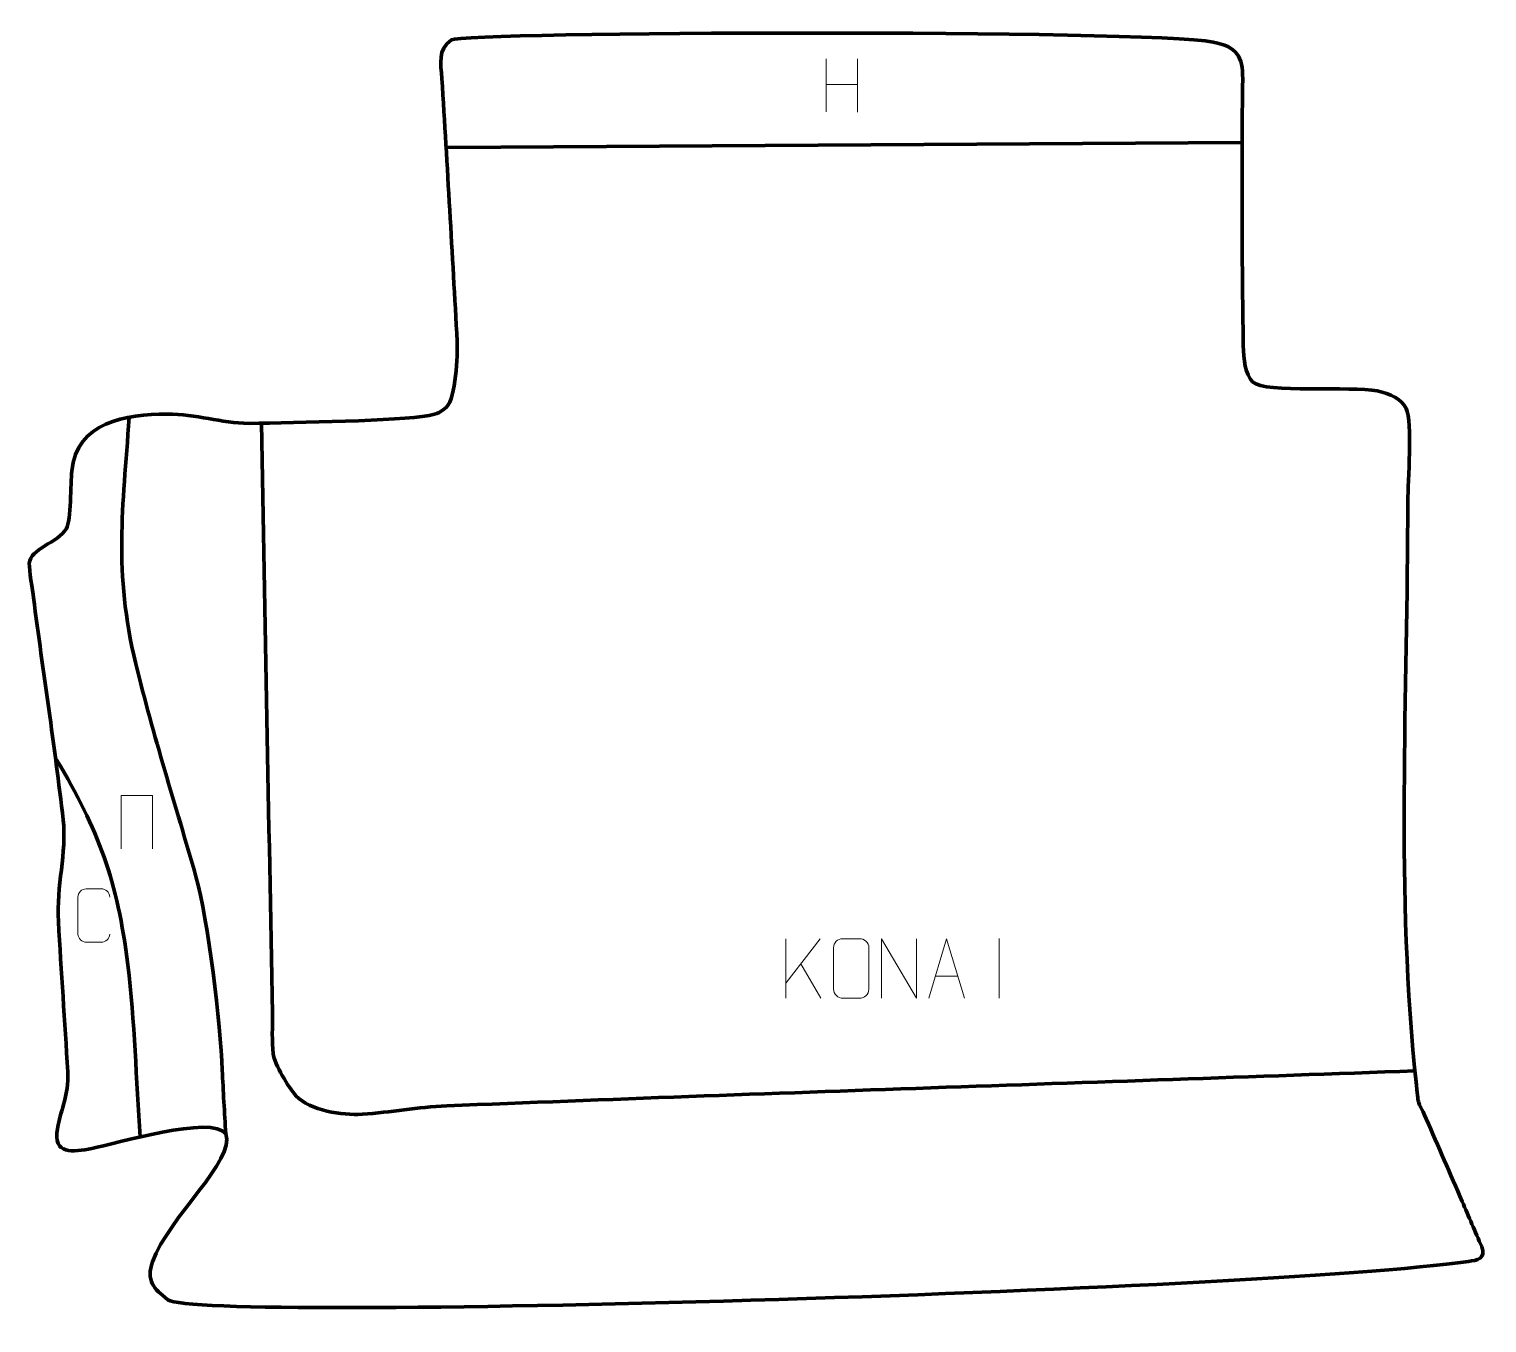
# Model space of a CAD drawing. Header units: millimetres. Extents: x 1240 to 1850, y 20 to 562.
import ezdxf

# ---------------------------------------------------------------- set-up
doc = ezdxf.new("R2010")
doc.units = ezdxf.units.MM
doc.header["$MEASUREMENT"] = 0
doc.layers.add('layer 2', color=7, linetype='Continuous')
doc.layers.add('layer 3', color=7, linetype='Continuous')

msp = doc.modelspace()

# ---------------------------------------------------------------- linework, layer by layer
at = {"layer": 'layer 2', "color": 142, "lineweight": 158}
msp.add_open_spline([(1747.3294, 514.9369), (1747.3294, 514.9369), (1415.1098, 512.7567), (1415.1098, 512.7567)], degree=3, dxfattribs=at)
for points, knots in [([(1281.6202, 399.8455), (1278.987, 361.0703), (1275.0108, 335.4693), (1284.3969, 296.5207), (1284.3969, 296.5207), (1291.7373, 266.2656), (1301.0206, 237.2741), (1309.5718, 207.4405), (1309.5718, 207.4405), (1314.7192, 189.4823), (1319.8394, 145.098), (1320.5997, 126.3197), (1320.5997, 126.3197), (1320.958, 117.4694), (1321.5729, 108.4526), (1322.0606, 99.5894)], [0, 0, 0, 0, 0.2, 0.2, 0.2, 0.2, 0.4, 0.4, 0.4, 0.4, 0.6, 0.6, 0.6, 0.6, 1, 1, 1, 1]), ([(1820.1451, 125.9786), (1685.0147, 121.0823), (1549.7964, 116.7674), (1414.695, 111.3194), (1414.695, 111.3194), (1402.3875, 110.8231), (1391.1662, 108.574), (1379.2006, 107.8239), (1379.2006, 107.8239), (1370.772, 107.2955), (1357.5056, 109.3082), (1351.4189, 115.5845), (1351.4189, 115.5845), (1348.3242, 119.085), (1342.538, 128.5999), (1341.937, 133.2327), (1341.937, 133.2327), (1341.3336, 137.8828), (1341.6683, 145.049), (1341.6046, 149.992), (1341.6046, 149.992), (1340.0615, 232.4231), (1338.5881, 314.856), (1337.0826, 397.2878)], [0, 0, 0, 0, 0.14285714, 0.14285714, 0.14285714, 0.14285714, 0.28571429, 0.28571429, 0.28571429, 0.28571429, 0.42857143, 0.42857143, 0.42857143, 0.42857143, 0.57142857, 0.57142857, 0.57142857, 0.57142857, 0.71428571, 0.71428571, 0.71428571, 0.71428571, 1, 1, 1, 1]), ([(1286.1673, 98.3222), (1284.5677, 121.9252), (1283.9494, 146.9873), (1281.065, 170.3303), (1281.065, 170.3303), (1276.7194, 205.496), (1268.7816, 227.052), (1251.221, 256.3188), (1251.221, 256.3188), (1251.221, 256.3188), (1250.7384, 257.136), (1250.7384, 257.136)], [0, 0, 0, 0, 0.25, 0.25, 0.25, 0.25, 0.5, 0.5, 0.5, 0.5, 1, 1, 1, 1])]:
    msp.add_open_spline(points, degree=3, knots=knots, dxfattribs=at)
at = {"layer": 'layer 3', "color": 242, "lineweight": 158}
msp.add_open_spline([(1848.0767, 52.3316), (1845.3635, 58.6528), (1842.6437, 64.9711), (1839.9144, 71.2862), (1839.9144, 71.2862), (1834.9224, 82.8369), (1829.8966, 94.3777), (1824.8164, 105.9084), (1824.8164, 105.9084), (1820.7519, 115.1336), (1821.8926, 109.9976), (1820.7903, 119.9199), (1820.7903, 119.9199), (1811.9856, 199.1755), (1817.0677, 284.4561), (1817.1316, 364.7759), (1817.1316, 364.7759), (1817.1913, 372.4627), (1819.1443, 397.9829), (1816.4872, 403.3936), (1816.4872, 403.3936), (1814.4773, 407.4862), (1809.8604, 409.6674), (1804.292, 410.8067), (1804.292, 410.8067), (1793.6381, 412.9865), (1757.25, 409.5493), (1752.1047, 414.638), (1752.1047, 414.638), (1749.0094, 417.6991), (1748.3141, 424.0011), (1748.2274, 429.8895), (1748.2274, 429.8895), (1747.6845, 466.7306), (1747.4896, 504.715), (1747.9786, 541.5198), (1747.9786, 541.5198), (1748.0413, 546.2442), (1747.3829, 549.5993), (1745.5368, 552.0119), (1745.5368, 552.0119), (1743.6437, 554.4859), (1740.5012, 555.969), (1735.6065, 556.9216), (1735.6065, 556.9216), (1707.6282, 562.3663), (1421.3351, 561.3423), (1416.5789, 557.8375), (1416.5789, 557.8375), (1410.6976, 553.5037), (1412.1804, 548.1718), (1412.5852, 541.6911), (1412.5852, 541.6911), (1414.8729, 504.9724), (1416.9215, 468.2294), (1419.0071, 431.4981), (1419.0071, 431.4981), (1419.2452, 425.6792), (1418.4272, 408.1256), (1414.539, 404.0216), (1414.539, 404.0216), (1412.917, 402.3097), (1410.32, 401.0711), (1407.1882, 400.5278), (1407.1882, 400.5278), (1393.8856, 398.2201), (1352.3081, 397.5694), (1331.8247, 397.1919), (1331.8247, 397.1919), (1319.8354, 397.405), (1309.8968, 401.1413), (1297.4375, 401.1252), (1297.4375, 401.1252), (1280.4366, 401.1032), (1259.4731, 397.8916), (1257.5429, 377.1927), (1257.5429, 377.1927), (1257.0695, 372.1153), (1257.2931, 356.5275), (1255.303, 353.1306), (1255.303, 353.1306), (1251.8129, 347.173), (1239.9417, 344.6308), (1239.7909, 338.6022), (1239.7909, 338.6022), (1239.7228, 335.877), (1241.1375, 327.2225), (1241.5269, 324.2196), (1241.5269, 324.2196), (1245.5598, 293.2695), (1250.4371, 262.0992), (1253.9635, 231.1411), (1253.9635, 231.1411), (1255.5195, 217.4804), (1251.08, 203.1772), (1251.9529, 188.6129), (1251.9529, 188.6129), (1253.2144, 167.5924), (1254.5688, 146.599), (1255.9184, 125.5858), (1255.9184, 125.5858), (1256.2257, 115.1541), (1253.2574, 111.0582), (1251.5874, 101.74), (1251.5874, 101.74), (1249.6143, 90.7307), (1258.0367, 91.9591), (1266.0371, 93.4845), (1266.0371, 93.4845), (1275.4057, 95.3335), (1316.5745, 107.7593), (1322.0606, 99.5894), (1322.0606, 99.5894), (1326.3868, 88.6825), (1297.9879, 64.6062), (1291.3964, 46.0097), (1291.3964, 46.0097), (1288.6149, 38.1626), (1291.786, 34.8106), (1297.8625, 30.1028), (1297.8625, 30.1028), (1310.3668, 20.4147), (1754.9654, 33.8352), (1842.5183, 46.1349), (1842.5183, 46.1349), (1846.0088, 46.625), (1850.2386, 47.2931), (1848.0767, 52.3316)], degree=3, knots=[0, 0, 0, 0, 0.03030303, 0.03030303, 0.03030303, 0.03030303, 0.06060606, 0.06060606, 0.06060606, 0.06060606, 0.09090909, 0.09090909, 0.09090909, 0.09090909, 0.12121212, 0.12121212, 0.12121212, 0.12121212, 0.15151515, 0.15151515, 0.15151515, 0.15151515, 0.18181818, 0.18181818, 0.18181818, 0.18181818, 0.21212121, 0.21212121, 0.21212121, 0.21212121, 0.24242424, 0.24242424, 0.24242424, 0.24242424, 0.27272727, 0.27272727, 0.27272727, 0.27272727, 0.3030303, 0.3030303, 0.3030303, 0.3030303, 0.33333333, 0.33333333, 0.33333333, 0.33333333, 0.36363636, 0.36363636, 0.36363636, 0.36363636, 0.39393939, 0.39393939, 0.39393939, 0.39393939, 0.42424242, 0.42424242, 0.42424242, 0.42424242, 0.45454545, 0.45454545, 0.45454545, 0.45454545, 0.48484848, 0.48484848, 0.48484848, 0.48484848, 0.51515152, 0.51515152, 0.51515152, 0.51515152, 0.54545455, 0.54545455, 0.54545455, 0.54545455, 0.57575758, 0.57575758, 0.57575758, 0.57575758, 0.60606061, 0.60606061, 0.60606061, 0.60606061, 0.63636364, 0.63636364, 0.63636364, 0.63636364, 0.66666667, 0.66666667, 0.66666667, 0.66666667, 0.6969697, 0.6969697, 0.6969697, 0.6969697, 0.72727273, 0.72727273, 0.72727273, 0.72727273, 0.75757576, 0.75757576, 0.75757576, 0.75757576, 0.78787879, 0.78787879, 0.78787879, 0.78787879, 0.81818182, 0.81818182, 0.81818182, 0.81818182, 0.84848485, 0.84848485, 0.84848485, 0.84848485, 0.87878788, 0.87878788, 0.87878788, 0.87878788, 0.90909091, 0.90909091, 0.90909091, 0.90909091, 0.93939394, 0.93939394, 0.93939394, 0.93939394, 1, 1, 1, 1], dxfattribs=at)
at = {"layer": 'layer 3', "color": 250, "lineweight": 9}
for points in [[(1573.5129, 549.885), (1573.5129, 549.885), (1573.5129, 527.6923), (1573.5129, 527.6923)], [(1586.6286, 549.885), (1586.6286, 549.885), (1586.6286, 527.5347), (1586.6286, 527.5347)], [(1573.5304, 539.2426), (1573.5304, 539.2426), (1586.6286, 539.2426), (1586.6286, 539.2426)], [(1556.6646, 181.3549), (1556.6646, 181.3549), (1556.6646, 156.4013), (1556.6646, 156.4013)], [(1571.0408, 181.3549), (1571.0408, 181.3549), (1556.6646, 162.7152), (1556.6646, 162.7152)], [(1646.0154, 181.3652), (1646.0154, 181.3652), (1646.0154, 156.3911), (1646.0154, 156.3911)], [(1571.3661, 156.4971), (1571.3661, 156.4971), (1562.8956, 170.8107), (1562.8956, 170.8107)], [(1619.2676, 165.6508), (1619.2676, 165.6508), (1628.7633, 165.6508), (1628.7633, 165.6508)]]:
    msp.add_open_spline(points, degree=3, dxfattribs=at)
for points, knots in [([(1278.2453, 219.0341), (1278.2453, 219.0341), (1278.2453, 241.3844), (1278.2453, 241.3844), (1278.2453, 241.3844), (1278.2453, 241.3844), (1291.3636, 241.3844), (1291.3636, 241.3844), (1291.3636, 241.3844), (1291.3636, 241.3844), (1291.3636, 219.0341), (1291.3636, 219.0341)], [0, 0, 0, 0, 0.25, 0.25, 0.25, 0.25, 0.5, 0.5, 0.5, 0.5, 1, 1, 1, 1]), ([(1273.4614, 183.2952), (1273.3362, 181.2142), (1271.834, 179.889), (1269.9103, 179.8793), (1269.9103, 179.8793), (1267.8217, 179.8796), (1265.7331, 179.8796), (1263.6448, 179.8793), (1263.6448, 179.8793), (1261.9206, 179.7849), (1260.1542, 181.4728), (1260.1642, 183.2796), (1260.1642, 183.2796), (1260.1646, 188.4478), (1260.1646, 193.6155), (1260.1642, 198.7829), (1260.1642, 198.7829), (1260.168, 200.698), (1261.7325, 202.2379), (1263.6604, 202.2258), (1263.6604, 202.2258), (1265.7434, 202.2258), (1267.8269, 202.2258), (1269.9103, 202.2258), (1269.9103, 202.2258), (1271.6538, 202.2576), (1273.4375, 200.9217), (1273.4614, 198.7383)], [0, 0, 0, 0, 0.125, 0.125, 0.125, 0.125, 0.25, 0.25, 0.25, 0.25, 0.375, 0.375, 0.375, 0.375, 0.5, 0.5, 0.5, 0.5, 0.625, 0.625, 0.625, 0.625, 0.75, 0.75, 0.75, 0.75, 1, 1, 1, 1]), ([(1580.4958, 181.3546), (1582.8215, 181.3546), (1585.1476, 181.3546), (1587.4737, 181.3546), (1587.4737, 181.3546), (1589.4203, 181.3902), (1591.4117, 179.8986), (1591.4384, 177.461), (1591.4384, 177.461), (1591.438, 171.7141), (1591.438, 165.9668), (1591.4384, 160.2191), (1591.4384, 160.2191), (1591.2986, 157.8957), (1589.6214, 156.4161), (1587.4737, 156.4053), (1587.4737, 156.4053), (1585.1418, 156.4057), (1582.8099, 156.4057), (1580.4784, 156.4053), (1580.4784, 156.4053), (1578.5534, 156.2999), (1576.5813, 158.1844), (1576.5925, 160.2017), (1576.5925, 160.2017), (1576.5928, 165.9718), (1576.5928, 171.7415), (1576.5925, 177.5108), (1576.5925, 177.5108), (1576.5967, 179.6489), (1578.3434, 181.3681), (1580.4958, 181.3546)], [0, 0, 0, 0, 0.11111111, 0.11111111, 0.11111111, 0.11111111, 0.22222222, 0.22222222, 0.22222222, 0.22222222, 0.33333333, 0.33333333, 0.33333333, 0.33333333, 0.44444444, 0.44444444, 0.44444444, 0.44444444, 0.55555556, 0.55555556, 0.55555556, 0.55555556, 0.66666667, 0.66666667, 0.66666667, 0.66666667, 0.77777778, 0.77777778, 0.77777778, 0.77777778, 1, 1, 1, 1]), ([(1596.688, 156.4014), (1596.688, 156.4014), (1596.688, 181.3549), (1596.688, 181.3549), (1596.688, 181.3549), (1596.688, 181.3549), (1611.3428, 156.4014), (1611.3428, 156.4014), (1611.3428, 156.4014), (1611.3428, 156.4014), (1611.3428, 181.3549), (1611.3428, 181.3549)], [0, 0, 0, 0, 0.25, 0.25, 0.25, 0.25, 0.5, 0.5, 0.5, 0.5, 1, 1, 1, 1]), ([(1616.545, 156.4014), (1616.545, 156.4014), (1623.916, 181.3549), (1623.916, 181.3549), (1623.916, 181.3549), (1623.916, 181.3549), (1631.4859, 156.4014), (1631.4859, 156.4014)], [0, 0, 0, 0, 0.33333333, 0.33333333, 0.33333333, 0.33333333, 1, 1, 1, 1])]:
    msp.add_open_spline(points, degree=3, knots=knots, dxfattribs=at)

doc.saveas('drawing.dxf')
